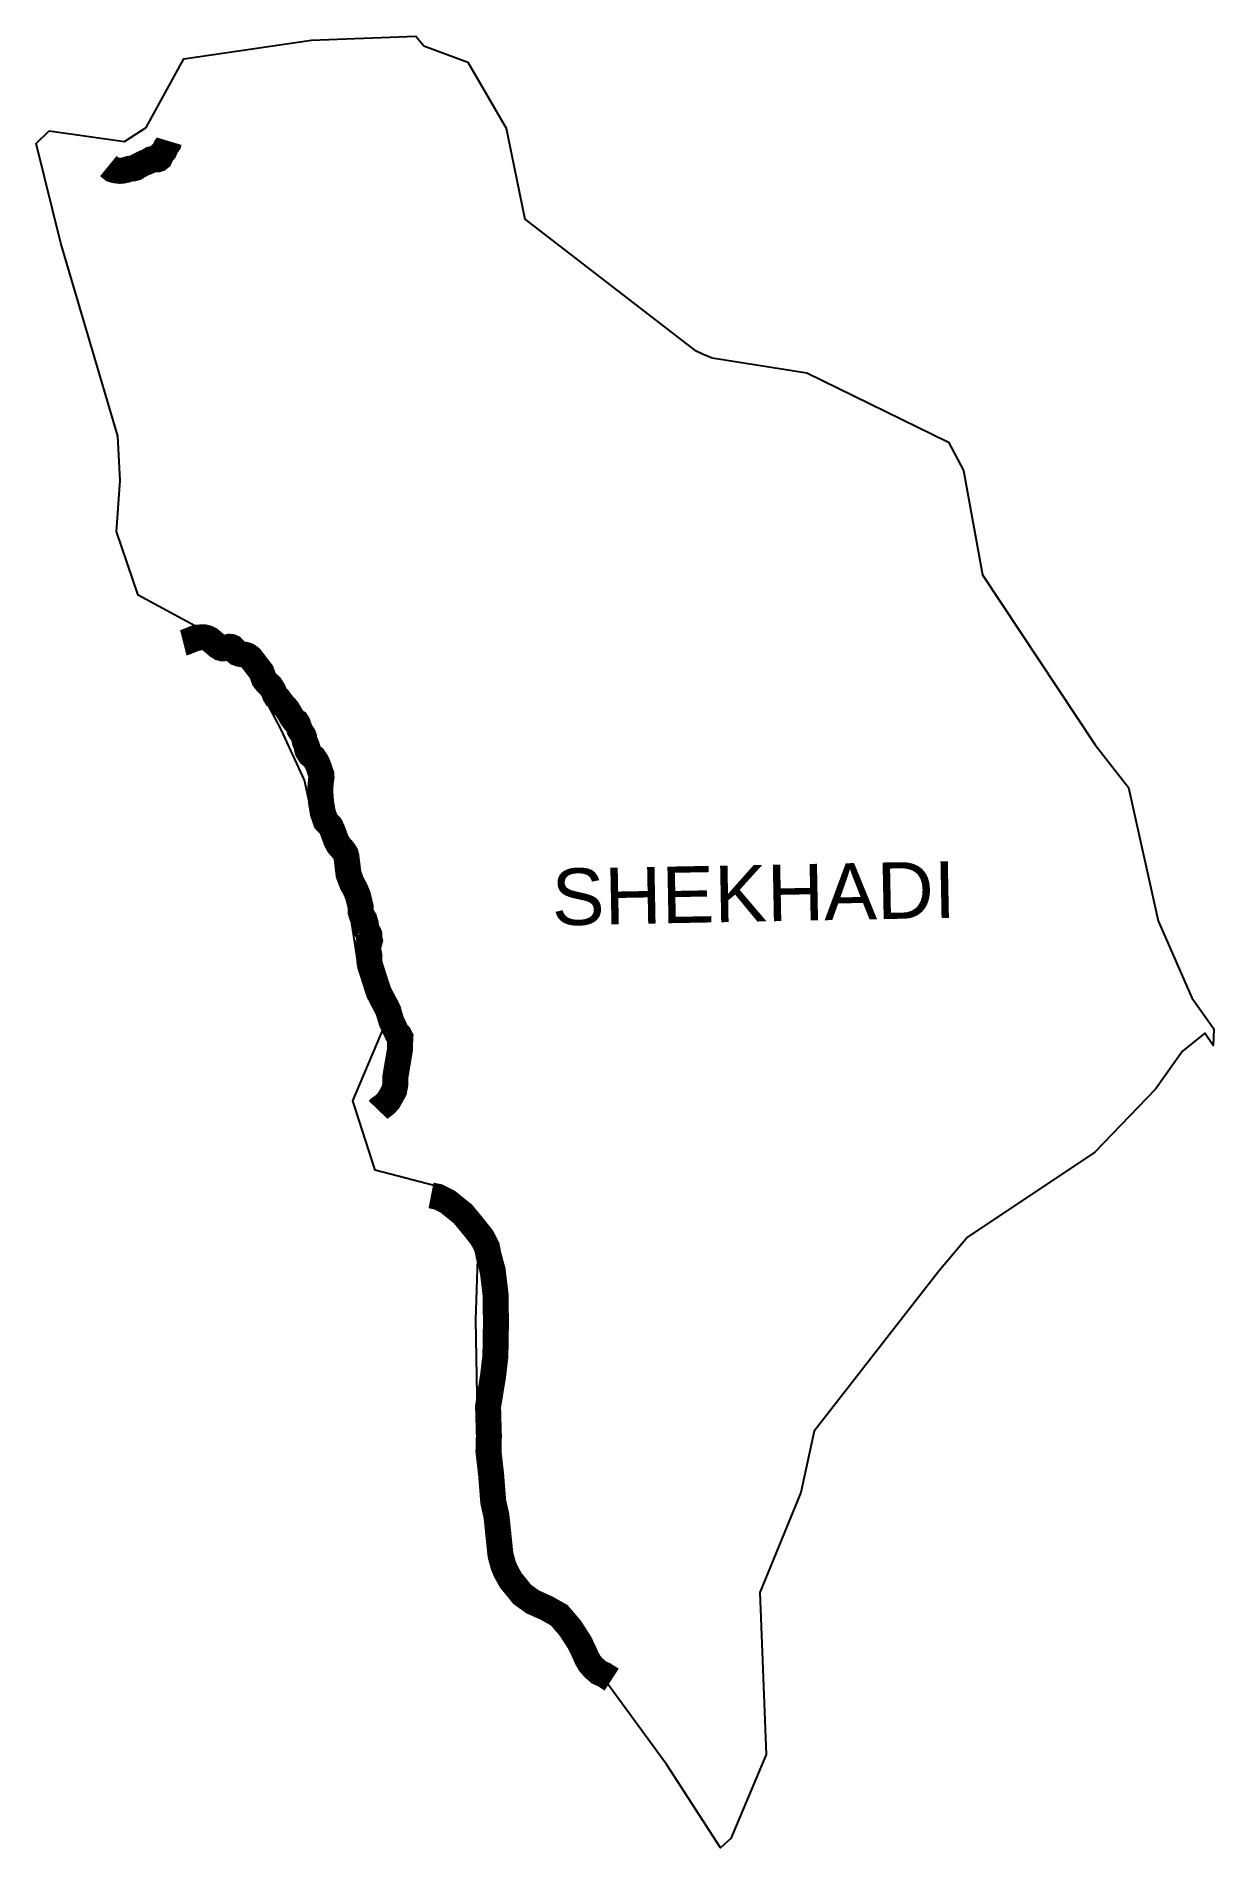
# Model space of a CAD drawing. Header units: metres. Extents: x 274747 to 287610, y 2002789 to 2074814.
# Drawn here: x 285347 to 287610, y 2002789 to 2006271 of the extents above; entities outside this region: 2.
import ezdxf

# ---------------------------------------------------------------- set-up
doc = ezdxf.new("R2010")
doc.units = ezdxf.units.M
doc.header["$MEASUREMENT"] = 0
for name, color, linetype in [('NATURALLY PROTECTED', 3, 'Continuous'), ('village', 3, 'Continuous'), ('VILLAGE NAME', 250, 'Continuous')]:
    doc.layers.add(name, color=color, linetype=linetype)
doc.styles.get("Standard").update_dxf_attribs({"font": 'arial.ttf'})

msp = doc.modelspace()

# ---------------------------------------------------------------- linework, layer by layer
at = {"layer": 'NATURALLY PROTECTED', "const_width": 50, "flags": 128}
for points in [[(274963.1, 2074788.5), (274961, 2074773.3), (274948.2, 2074695.2), (274940.5, 2074656.4), (274929.1, 2074613.7), (274923.8, 2074593.2), (274920.5, 2074578.9), (274916.9, 2074566), (274912.1, 2074547.9), (274908.9, 2074533.5), (274906.4, 2074522.6), (274901.8, 2074509.1), (274895.3, 2074483.2), (274884.1, 2074449.4), (274875, 2074420.6), (274862.6, 2074378.1), (274851.2, 2074342.2), (274850.4, 2074339.1)], [(274794.2, 2074199.6), (274788.1, 2074182.7), (274779.8, 2074162.3), (274773.5, 2074148.3), (274772.1, 2074145.1)]]:
    msp.add_lwpolyline(points, dxfattribs=at)
at = {"layer": 'NATURALLY PROTECTED', "color": 116, "true_color": 0x136734, "const_width": 50, "flags": 128}
for points in [[(285602.1, 2006069.3), (285601.8, 2006068.3), (285601.1, 2006065.3), (285599.3, 2006062.8), (285597.2, 2006059.6), (285596, 2006057.9), (285593.2, 2006051.1), (285588.6, 2006046.3), (285586, 2006040.4), (285584.5, 2006037.1), (285582, 2006035.1), (285579.7, 2006034.4), (285577.5, 2006034.3), (285575.8, 2006034.8), (285574.5, 2006035.1), (285571.5, 2006035.2), (285567.9, 2006034.4), (285565.1, 2006032.7), (285562, 2006030.3), (285559.7, 2006029.2), (285555, 2006027.8), (285550.5, 2006025.5), (285542.9, 2006021.6), (285538.2, 2006018.3), (285533.8, 2006017.1), (285530.1, 2006016.9), (285524.5, 2006015.8), (285519.6, 2006014.1), (285513.2, 2006012.8), (285507.7, 2006012.3), (285503.7, 2006012.8), (285497.9, 2006013.5), (285493.6, 2006014.9), (285489.3, 2006018.4), (285485.5, 2006021.5)], [(285629.5, 2005105), (285632.3, 2005105.7), (285638.6, 2005108.2), (285644.1, 2005110.4), (285648.7, 2005112.3), (285653, 2005114), (285657.8, 2005115), (285663.7, 2005115.3), (285668.9, 2005115.6), (285675.4, 2005114), (285680.8, 2005111.4), (285688.4, 2005104.9), (285695.4, 2005098.9), (285700.9, 2005095.4), (285705, 2005094.3), (285710.3, 2005094.8), (285715.7, 2005096.7), (285718.2, 2005097.3), (285721.4, 2005097), (285723.9, 2005095.9), (285726.7, 2005092.9), (285730.2, 2005088.1), (285733.3, 2005085.5), (285738.6, 2005083.7), (285748.3, 2005082), (285753.3, 2005080.3), (285758.8, 2005076.2), (285765.1, 2005068), (285772.7, 2005058.1), (285779.8, 2005048.7), (285782.3, 2005041.7), (285784.7, 2005035.1), (285789, 2005029.6), (285797.7, 2005021.1), (285802.4, 2005013.6), (285805.9, 2005004.8), (285808, 2005001.3), (285811.7, 2004998.4), (285813.8, 2004996), (285817.5, 2004990.4), (285821.5, 2004985.5), (285825.7, 2004981), (285829.4, 2004977), (285832.2, 2004972.2), (285835.5, 2004966.5), (285838.1, 2004961.9), (285840.9, 2004958.1), (285843.2, 2004955), (285845.9, 2004953), (285848, 2004952), (285849.3, 2004949.9), (285850.3, 2004947.4), (285851.9, 2004942.7), (285852.7, 2004938.5), (285855.2, 2004934.5), (285858.4, 2004929.6), (285860.6, 2004926.1), (285861.8, 2004922.8), (285862.4, 2004919.1), (285863, 2004915.7), (285864.4, 2004912.6), (285866.6, 2004907.6), (285867.6, 2004904.6), (285867.5, 2004900.9), (285868.5, 2004897.3), (285871, 2004893.5), (285873.2, 2004890.1), (285876.7, 2004887.2), (285880.2, 2004884.3), (285882.2, 2004881.2), (285885.8, 2004875.7), (285888.5, 2004869.7), (285890.5, 2004864.5), (285891.6, 2004860.5), (285893.1, 2004855.9), (285895.1, 2004851.1), (285895.2, 2004846.8), (285894.4, 2004842.2), (285894.4, 2004842.2), (285892.6, 2004822.5), (285894.2, 2004799.7), (285897.6, 2004778.7), (285903.2, 2004762.4), (285908, 2004757.4), (285912.4, 2004752.6), (285916, 2004745.1), (285919.1, 2004736.7), (285923.8, 2004724), (285927.9, 2004716.5), (285934.5, 2004708.8), (285938.5, 2004704.1), (285941.6, 2004699), (285943.1, 2004693.6), (285944.2, 2004684.3), (285945.4, 2004674.7), (285947.1, 2004660.1), (285949.7, 2004653.2), (285953.8, 2004642.4), (285959.6, 2004632.2), (285965.1, 2004619.1), (285968.1, 2004607), (285970.4, 2004597.5), (285970.4, 2004588.2), (285972.4, 2004581.6), (285977.7, 2004573), (285980.2, 2004564.6), (285982, 2004552), (285983.6, 2004549), (285986, 2004546.3), (285986.8, 2004544.9), (285987.2, 2004543.4), (285987.2, 2004542), (285987.3, 2004538.3), (285987.4, 2004534.4), (285988.1, 2004532.1), (285987.6, 2004530.1), (285987.6, 2004530.1), (285986.1, 2004529), (285985.2, 2004527.9), (285984.7, 2004525.7), (285984.7, 2004521.7), (285984.7, 2004517.4), (285985.2, 2004512.3), (285986.6, 2004507), (285987.3, 2004502.4), (285986.9, 2004497.6), (285987.4, 2004491.4), (285988.3, 2004485.6), (286005.1, 2004433.3), (286023.5, 2004398.1), (286024.4, 2004394.5), (286026.7, 2004386.8), (286029.8, 2004376.7), (286035.8, 2004364), (286040.3, 2004354.7), (286044.5, 2004350.8), (286046.8, 2004346.4), (286046.3, 2004336.7), (286046.3, 2004325), (286043.3, 2004306.9), (286040.2, 2004288.5), (286037, 2004269.6), (286037, 2004255.7), (286034.8, 2004244.2), (286029.4, 2004234.6), (286023.8, 2004224.5), (286016.7, 2004217.1), (286006.6, 2004209.9), (286003.9, 2004207.1)], [(286105.7, 2004042.6), (286119, 2004040), (286137.7, 2004030.6), (286167, 2004007), (286189.6, 2003979.5), (286203.8, 2003961.5), (286213.1, 2003943.3), (286216.4, 2003927), (286224.3, 2003897.8), (286230, 2003849.7), (286230.4, 2003794), (286229.4, 2003733.5), (286224.9, 2003695.2), (286215.3, 2003636.5), (286216.9, 2003580.2), (286216.1, 2003550.9), (286221.2, 2003505.5), (286225.3, 2003453.3), (286231.5, 2003426), (286235.5, 2003387.1), (286239.2, 2003351.5), (286244.8, 2003330.9), (286249.8, 2003319.3), (286258.9, 2003302.8), (286272.9, 2003285.7), (286280.9, 2003275.7), (286301.5, 2003261), (286327.3, 2003249.5), (286352, 2003235.6), (286373.5, 2003210.5), (286391.6, 2003182.3), (286400.5, 2003163.6), (286405.5, 2003152), (286410.8, 2003143.1), (286417.6, 2003135.1), (286428.4, 2003125.6), (286439, 2003120.8), (286452.9, 2003111.8)]]:
    msp.add_lwpolyline(points, dxfattribs=at)
at = {"layer": 'village'}
msp.add_lwpolyline([(285346.9, 2006064.9), (285371.6, 2006089.3)], dxfattribs=at)
at = {"layer": 'village', "color": 3, "true_color": 0x00ff00}
for points in [[(285371.6, 2006089.3, 0), (285516.3, 2006069, 0), (285558.3, 2006095.6, 0), (285630.9, 2006227.3, 0), (285876.2, 2006263.4, 0), (286076.4, 2006271.1, 0), (286091.8, 2006252.5, 0), (286176.4, 2006221.5, 0), (286249.8, 2006094.1, 0), (286286, 2005919.1, 0), (286611.5, 2005668.1, 0), (286627.7, 2005660.6, 0), (286646.3, 2005653, 0), (286828.3, 2005624, 0), (287100.2, 2005490.6, 0), (287129.3, 2005436.4, 0), (287165.9, 2005235.8, 0), (287382.1, 2004908.7, 0), (287446.4, 2004826.9, 0), (287503, 2004570.7, 0), (287567.7, 2004422.5, 0), (287610.1, 2004363, 0)], [(287610.1, 2004363, 0), (287609.1, 2004330.8, 0), (287593.2, 2004354.7, 0), (287550.1, 2004319.9, 0), (287497.9, 2004246.8, 0), (287381.5, 2004125.9, 0), (287136.8, 2003962.3, 0), (287081.5, 2003897, 0), (286842.3, 2003589.7, 0), (286816.7, 2003471.6, 0), (286737.9, 2003279.1, 0), (286749.9, 2002968.1, 0), (286681.7, 2002806.1, 0), (286662.3, 2002788.6, 0), (286558.6, 2002948.3, 0), (286418, 2003141, 0), (286387.7, 2003168.1, 0), (286346.8, 2003245.8, 0), (286242.6, 2003307.5, 0), (286210.8, 2003413.9, 0), (286195, 2003624.2, 0), (286191.9, 2003802.6, 0), (286196.3, 2003940.2, 0), (286186.5, 2004005.2, 0), (286140.3, 2004053.9, 0), (285998.2, 2004091.2, 0), (285955.1, 2004224.2, 0), (286017.8, 2004371.2, 0), (285994.1, 2004441.4, 0), (285965.7, 2004486.5, 0), (285937.1, 2004674.4, 0), (285878.1, 2004770.5, 0), (285862.5, 2004840.9, 0), (285817.7, 2004938.6, 0), (285737.2, 2005091.6, 0), (285542.6, 2005196.3, 0), (285501.2, 2005318.7, 0), (285508.4, 2005416.8, 0), (285503.8, 2005502.2, 0), (285394.3, 2005873.3, 0), (285346.9, 2006064.9, 0)]]:
    msp.add_polyline3d(points, dxfattribs=at)

# ---------------------------------------------------------------- texts
at = {"layer": 'VILLAGE NAME', "insert": (286336.6, 2004670.3), "char_height": 108.748, "attachment_point": 1, "rotation": 1.1028}
msp.add_mtext_dynamic_manual_height_columns('{\\fArial|b0|i0|c0|p34;SHEKHADI}', width=726.929, gutter_width=543.7, heights=[0], dxfattribs=at)

doc.saveas('drawing.dxf')
